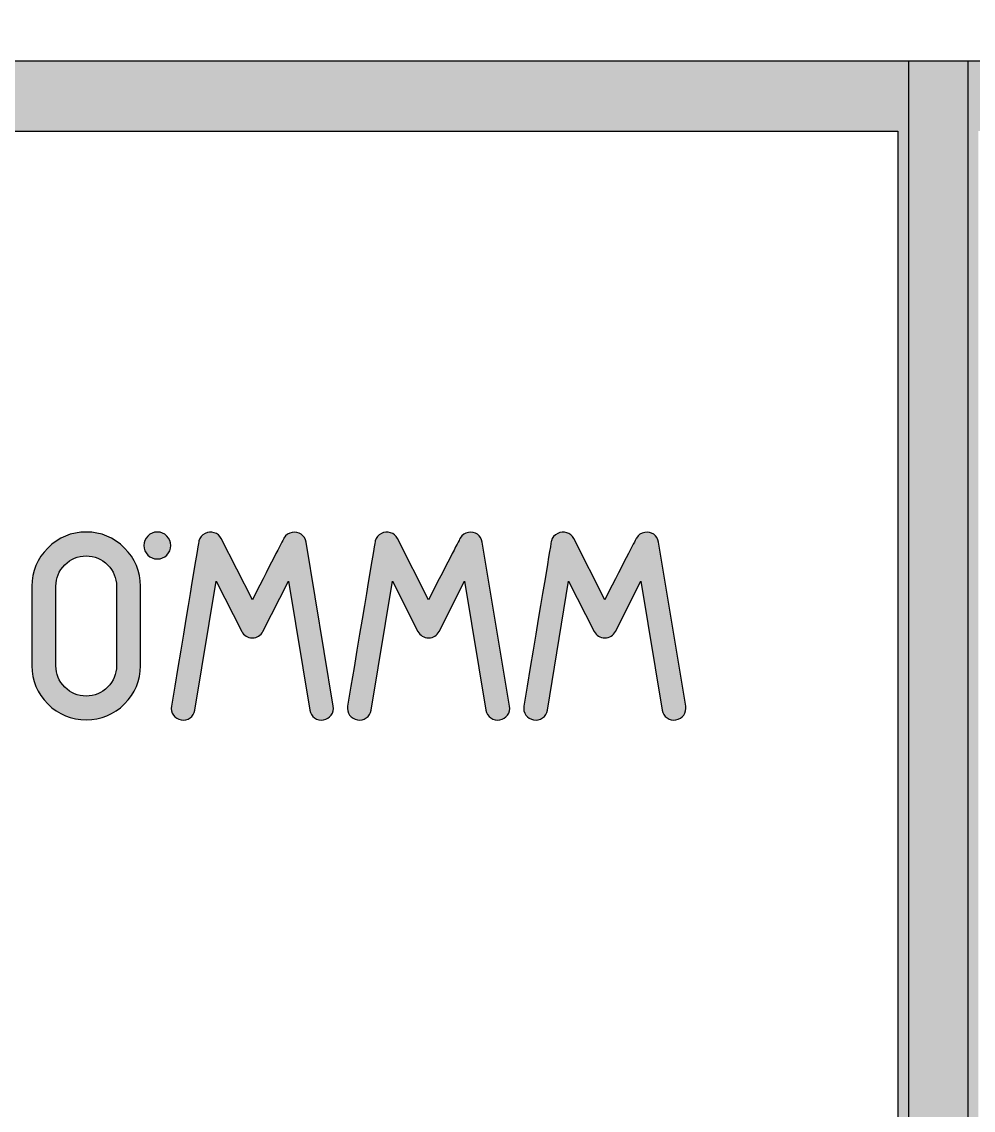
# Model space of a CAD drawing. Extents: x 3 to 98, y -255 to -10.
# Drawn here: x 58.62 to 68.43, y -160.89 to -149.65 of the extents above; entities that cross this region are included whole.
import ezdxf

# ---------------------------------------------------------------- set-up
doc = ezdxf.new("R2010")
doc.units = 0
doc.header["$MEASUREMENT"] = 0
doc.layers.add('LAYER_1', color=7, linetype='CONTINUOUS')

# ---------------------------------------------------------------- blocks, each defined once
blk = doc.blocks.new('BLOCK_2')
at = {"layer": 'LAYER_1'}
h = blk.add_hatch(color=250, dxfattribs=at)
h.dxf.hatch_style = 2
h.paths.add_polyline_path([(68.381, -172.841), (68.381, -150.057), (9.538, -150.057), (9.538, -172.841)])
h.paths.add_polyline_path([(10.261, -150.78), (67.657, -150.78), (67.657, -172.117), (10.261, -172.117)])
for points in [[(68.381, -172.841), (68.381, -150.057), (9.538, -150.057), (9.538, -172.841), (68.381, -172.841)], [(10.261, -150.78), (67.657, -150.78), (67.657, -172.117), (10.261, -172.117), (10.261, -150.78)]]:
    blk.add_lwpolyline(points, dxfattribs=at)

msp = doc.modelspace()

# ---------------------------------------------------------------- hatches: boundary and pattern name
at = {"layer": 'LAYER_1'}
h = msp.add_hatch(color=250, dxfattribs=at)
h.dxf.hatch_style = 2
h.paths.add_polyline_path([(90.549, -172.841), (90.549, -150.057), (67.765, -150.057), (67.765, -172.841)])
h.paths.add_polyline_path([(68.488, -150.78), (89.825, -150.78), (89.825, -172.117), (68.488, -172.117)])
h = msp.add_hatch(color=250, dxfattribs=at)
h.dxf.hatch_style = 2
edge = h.paths.add_edge_path()
edge.add_spline(control_points=[(59.675, -155.086), (59.784, -155.194), (59.839, -155.326), (59.839, -155.481), (59.839, -155.481), (59.839, -156.302), (59.839, -156.302), (59.839, -156.455), (59.784, -156.587), (59.675, -156.696), (59.566, -156.805), (59.434, -156.86), (59.28, -156.86), (59.125, -156.86), (58.994, -156.805), (58.885, -156.696), (58.775, -156.587), (58.72, -156.455), (58.72, -156.302), (58.72, -156.302), (58.72, -155.481), (58.72, -155.481), (58.72, -155.326), (58.775, -155.194), (58.885, -155.086), (58.994, -154.976), (59.125, -154.921), (59.28, -154.921), (59.434, -154.921), (59.566, -154.976), (59.675, -155.086)], knot_values=[0, 0, 0, 0, 1, 1, 1, 2, 2, 2, 3, 3, 3, 4, 4, 4, 5, 5, 5, 6, 6, 6, 7, 7, 7, 8, 8, 8, 9, 9, 9, 10, 10, 10, 10], degree=3, periodic=1)
edge = h.paths.add_edge_path()
edge.add_spline(control_points=[(59.501, -156.523), (59.562, -156.461), (59.593, -156.388), (59.593, -156.302), (59.593, -156.302), (59.593, -155.481), (59.593, -155.481), (59.593, -155.395), (59.562, -155.321), (59.501, -155.259), (59.44, -155.198), (59.367, -155.167), (59.28, -155.167), (59.194, -155.167), (59.12, -155.198), (59.059, -155.259), (58.997, -155.321), (58.967, -155.395), (58.967, -155.481), (58.967, -155.481), (58.967, -156.302), (58.967, -156.302), (58.967, -156.388), (58.997, -156.461), (59.059, -156.523), (59.12, -156.583), (59.194, -156.614), (59.28, -156.614), (59.367, -156.614), (59.44, -156.583), (59.501, -156.523)], knot_values=[0, 0, 0, 0, 1, 1, 1, 2, 2, 2, 3, 3, 3, 4, 4, 4, 5, 5, 5, 6, 6, 6, 7, 7, 7, 8, 8, 8, 9, 9, 9, 10, 10, 10, 10], degree=3, periodic=1)
h = msp.add_hatch(color=250, dxfattribs=at)
h.dxf.hatch_style = 2
edge = h.paths.add_edge_path()
edge.add_spline(control_points=[(59.917, -154.962), (59.944, -154.935), (59.976, -154.921), (60.014, -154.921), (60.053, -154.921), (60.086, -154.935), (60.113, -154.962), (60.14, -154.989), (60.154, -155.022), (60.154, -155.061), (60.154, -155.098), (60.14, -155.131), (60.113, -155.158), (60.086, -155.185), (60.053, -155.199), (60.014, -155.199), (59.976, -155.199), (59.944, -155.185), (59.917, -155.158), (59.89, -155.131), (59.876, -155.098), (59.876, -155.061), (59.876, -155.022), (59.89, -154.989), (59.917, -154.962)], knot_values=[0, 0, 0, 0, 1, 1, 1, 2, 2, 2, 3, 3, 3, 4, 4, 4, 5, 5, 5, 6, 6, 6, 7, 7, 7, 8, 8, 8, 8], degree=3, periodic=1)
h = msp.add_hatch(color=250, dxfattribs=at)
h.dxf.hatch_style = 2
edge = h.paths.add_edge_path()
edge.add_spline(control_points=[(60.159, -156.719), (60.348, -155.584), (60.442, -155.015), (60.443, -155.012), (60.453, -154.978), (60.474, -154.952), (60.508, -154.936), (60.538, -154.92), (60.569, -154.917), (60.601, -154.928), (60.634, -154.938), (60.658, -154.958), (60.674, -154.988), (60.674, -154.988), (60.995, -155.619), (60.995, -155.619), (61.211, -155.197), (61.319, -154.986), (61.321, -154.983), (61.341, -154.95), (61.37, -154.93), (61.407, -154.924), (61.44, -154.918), (61.471, -154.924), (61.499, -154.944), (61.526, -154.964), (61.543, -154.99), (61.549, -155.024), (61.549, -155.024), (61.83, -156.719), (61.83, -156.719), (61.836, -156.752), (61.829, -156.783), (61.809, -156.811), (61.789, -156.838), (61.762, -156.855), (61.729, -156.861), (61.696, -156.866), (61.665, -156.859), (61.637, -156.84), (61.61, -156.821), (61.593, -156.794), (61.587, -156.76), (61.587, -156.76), (61.367, -155.429), (61.367, -155.429), (61.367, -155.429), (61.104, -155.946), (61.104, -155.946), (61.081, -155.991), (61.045, -156.014), (60.995, -156.014), (60.945, -156.014), (60.908, -155.991), (60.885, -155.946), (60.885, -155.946), (60.621, -155.429), (60.621, -155.429), (60.621, -155.429), (60.402, -156.76), (60.402, -156.76), (60.396, -156.794), (60.38, -156.821), (60.353, -156.84), (60.324, -156.859), (60.294, -156.866), (60.26, -156.861), (60.227, -156.855), (60.2, -156.838), (60.18, -156.811), (60.161, -156.783), (60.154, -156.752), (60.159, -156.719)], knot_values=[0, 0, 0, 0, 1, 1, 1, 2, 2, 2, 3, 3, 3, 4, 4, 4, 5, 5, 5, 6, 6, 6, 7, 7, 7, 8, 8, 8, 9, 9, 9, 10, 10, 10, 11, 11, 11, 12, 12, 12, 13, 13, 13, 14, 14, 14, 15, 15, 15, 16, 16, 16, 17, 17, 17, 18, 18, 18, 19, 19, 19, 20, 20, 20, 21, 21, 21, 22, 22, 22, 23, 23, 23, 24, 24, 24, 24], degree=3, periodic=1)
h = msp.add_hatch(color=250, dxfattribs=at)
h.dxf.hatch_style = 2
edge = h.paths.add_edge_path()
edge.add_spline(control_points=[(61.978, -156.719), (62.167, -155.584), (62.261, -155.015), (62.262, -155.012), (62.272, -154.978), (62.293, -154.952), (62.327, -154.936), (62.357, -154.92), (62.388, -154.917), (62.42, -154.928), (62.453, -154.938), (62.477, -154.958), (62.492, -154.988), (62.492, -154.988), (62.814, -155.619), (62.814, -155.619), (63.03, -155.197), (63.138, -154.986), (63.14, -154.983), (63.16, -154.95), (63.189, -154.93), (63.226, -154.924), (63.259, -154.918), (63.29, -154.924), (63.318, -154.944), (63.345, -154.964), (63.362, -154.99), (63.368, -155.024), (63.368, -155.024), (63.649, -156.719), (63.649, -156.719), (63.655, -156.752), (63.648, -156.783), (63.628, -156.811), (63.608, -156.838), (63.581, -156.855), (63.548, -156.861), (63.515, -156.866), (63.484, -156.859), (63.456, -156.84), (63.429, -156.821), (63.412, -156.794), (63.406, -156.76), (63.406, -156.76), (63.186, -155.429), (63.186, -155.429), (63.186, -155.429), (62.923, -155.946), (62.923, -155.946), (62.9, -155.991), (62.864, -156.014), (62.814, -156.014), (62.764, -156.014), (62.727, -155.991), (62.704, -155.946), (62.704, -155.946), (62.44, -155.429), (62.44, -155.429), (62.44, -155.429), (62.221, -156.76), (62.221, -156.76), (62.215, -156.794), (62.199, -156.821), (62.171, -156.84), (62.143, -156.859), (62.113, -156.866), (62.079, -156.861), (62.046, -156.855), (62.019, -156.838), (61.999, -156.811), (61.98, -156.783), (61.973, -156.752), (61.978, -156.719)], knot_values=[0, 0, 0, 0, 1, 1, 1, 2, 2, 2, 3, 3, 3, 4, 4, 4, 5, 5, 5, 6, 6, 6, 7, 7, 7, 8, 8, 8, 9, 9, 9, 10, 10, 10, 11, 11, 11, 12, 12, 12, 13, 13, 13, 14, 14, 14, 15, 15, 15, 16, 16, 16, 17, 17, 17, 18, 18, 18, 19, 19, 19, 20, 20, 20, 21, 21, 21, 22, 22, 22, 23, 23, 23, 24, 24, 24, 24], degree=3, periodic=1)
h = msp.add_hatch(color=250, dxfattribs=at)
h.dxf.hatch_style = 2
edge = h.paths.add_edge_path()
edge.add_spline(control_points=[(63.797, -156.719), (63.985, -155.584), (64.08, -155.015), (64.081, -155.012), (64.091, -154.978), (64.112, -154.952), (64.146, -154.936), (64.175, -154.92), (64.207, -154.917), (64.239, -154.928), (64.271, -154.938), (64.296, -154.958), (64.311, -154.988), (64.311, -154.988), (64.632, -155.619), (64.632, -155.619), (64.848, -155.197), (64.957, -154.986), (64.959, -154.983), (64.979, -154.95), (65.008, -154.93), (65.044, -154.924), (65.078, -154.918), (65.108, -154.924), (65.137, -154.944), (65.164, -154.964), (65.18, -154.99), (65.186, -155.024), (65.186, -155.024), (65.468, -156.719), (65.468, -156.719), (65.473, -156.752), (65.466, -156.783), (65.447, -156.811), (65.427, -156.838), (65.4, -156.855), (65.367, -156.861), (65.333, -156.866), (65.303, -156.859), (65.275, -156.84), (65.247, -156.821), (65.231, -156.794), (65.225, -156.76), (65.225, -156.76), (65.005, -155.429), (65.005, -155.429), (65.005, -155.429), (64.742, -155.946), (64.742, -155.946), (64.719, -155.991), (64.682, -156.014), (64.632, -156.014), (64.582, -156.014), (64.546, -155.991), (64.523, -155.946), (64.523, -155.946), (64.259, -155.429), (64.259, -155.429), (64.259, -155.429), (64.04, -156.76), (64.04, -156.76), (64.034, -156.794), (64.017, -156.821), (63.99, -156.84), (63.962, -156.859), (63.931, -156.866), (63.898, -156.861), (63.865, -156.855), (63.838, -156.838), (63.818, -156.811), (63.798, -156.783), (63.791, -156.752), (63.797, -156.719)], knot_values=[0, 0, 0, 0, 1, 1, 1, 2, 2, 2, 3, 3, 3, 4, 4, 4, 5, 5, 5, 6, 6, 6, 7, 7, 7, 8, 8, 8, 9, 9, 9, 10, 10, 10, 11, 11, 11, 12, 12, 12, 13, 13, 13, 14, 14, 14, 15, 15, 15, 16, 16, 16, 17, 17, 17, 18, 18, 18, 19, 19, 19, 20, 20, 20, 21, 21, 21, 22, 22, 22, 23, 23, 23, 24, 24, 24, 24], degree=3, periodic=1)

# ---------------------------------------------------------------- linework, layer by layer
msp.add_lwpolyline([(90.549, -172.841), (90.549, -150.057), (67.765, -150.057), (67.765, -172.841), (90.549, -172.841)], dxfattribs=at)
at = {"layer": 'LAYER_1', "color": 250}
msp.add_open_spline([(93.89, -10.01), (93.89, -10.01), (78.542, -10.01), (78.542, -10.01), (78.542, -10.01), (78.542, -10.716), (78.542, -10.716), (78.542, -12.859), (76.804, -14.596), (74.661, -14.596), (74.661, -14.596), (25.879, -14.596), (25.879, -14.596), (23.736, -14.596), (21.999, -12.859), (21.999, -10.716), (21.999, -10.716), (21.999, -10.01), (21.999, -10.01), (21.999, -10.01), (6.651, -10.01), (6.651, -10.01), (4.508, -10.01), (2.77, -11.748), (2.77, -13.891), (2.77, -13.891), (2.77, -22.609), (2.77, -22.609), (2.77, -22.609), (2.77, -25.978), (2.77, -25.978), (2.77, -25.978), (2.77, -124.869), (2.77, -124.869), (2.77, -124.869), (2.77, -124.889), (2.77, -124.889), (2.77, -124.889), (2.77, -147.869), (2.77, -147.869), (2.77, -147.869), (2.77, -237.326), (2.77, -237.326), (2.77, -237.326), (2.77, -255.411), (2.77, -255.411), (2.77, -255.411), (97.77, -255.411), (97.77, -255.411), (97.77, -255.411), (97.77, -237.326), (97.77, -237.326), (97.77, -237.326), (97.77, -147.869), (97.77, -147.869), (97.77, -147.869), (97.77, -124.889), (97.77, -124.889), (97.77, -124.889), (97.77, -124.869), (97.77, -124.869), (97.77, -124.869), (97.77, -113.631), (97.77, -113.631), (97.77, -113.631), (97.77, -100.913), (97.77, -100.913), (97.77, -98.834), (96.134, -97.142), (94.081, -97.042), (94.017, -97.038), (93.954, -97.032), (93.89, -97.032), (93.89, -97.032), (81.171, -97.032), (81.171, -97.032), (81.107, -97.032), (81.044, -97.038), (80.98, -97.042), (80.98, -97.042), (17.229, -97.042), (17.229, -97.042), (13.138, -97.042), (9.821, -93.725), (9.821, -89.633), (9.821, -89.633), (9.821, -60.323), (9.821, -60.323), (9.821, -56.231), (13.138, -52.914), (17.229, -52.914), (17.229, -52.914), (80.782, -52.914), (80.782, -52.914), (80.91, -52.927), (81.04, -52.934), (81.171, -52.934), (81.171, -52.934), (93.89, -52.934), (93.89, -52.934), (94.021, -52.934), (94.15, -52.927), (94.278, -52.914), (96.239, -52.719), (97.77, -51.065), (97.77, -49.053), (97.77, -49.053), (97.77, -36.335), (97.77, -36.335), (97.77, -36.335), (97.77, -25.978), (97.77, -25.978), (97.77, -25.978), (97.77, -22.609), (97.77, -22.609), (97.77, -22.609), (97.77, -13.891), (97.77, -13.891), (97.77, -11.748), (96.033, -10.01), (93.89, -10.01)], degree=3, knots=[0, 0, 0, 0, 1, 1, 1, 2, 2, 2, 3, 3, 3, 4, 4, 4, 5, 5, 5, 6, 6, 6, 7, 7, 7, 8, 8, 8, 9, 9, 9, 10, 10, 10, 11, 11, 11, 12, 12, 12, 13, 13, 13, 14, 14, 14, 15, 15, 15, 16, 16, 16, 17, 17, 17, 18, 18, 18, 19, 19, 19, 20, 20, 20, 21, 21, 21, 22, 22, 22, 23, 23, 23, 24, 24, 24, 25, 25, 25, 26, 26, 26, 27, 27, 27, 28, 28, 28, 29, 29, 29, 30, 30, 30, 31, 31, 31, 32, 32, 32, 33, 33, 33, 34, 34, 34, 35, 35, 35, 36, 36, 36, 37, 37, 37, 38, 38, 38, 39, 39, 39, 40, 40, 40, 40], dxfattribs=at)
at = {"layer": 'LAYER_1'}
for points, knots in [([(59.675, -155.086), (59.784, -155.194), (59.839, -155.326), (59.839, -155.481), (59.839, -155.481), (59.839, -156.302), (59.839, -156.302), (59.839, -156.455), (59.784, -156.587), (59.675, -156.696), (59.566, -156.805), (59.434, -156.86), (59.28, -156.86), (59.125, -156.86), (58.994, -156.805), (58.885, -156.696), (58.775, -156.587), (58.72, -156.455), (58.72, -156.302), (58.72, -156.302), (58.72, -155.481), (58.72, -155.481), (58.72, -155.326), (58.775, -155.194), (58.885, -155.086), (58.994, -154.976), (59.125, -154.921), (59.28, -154.921), (59.434, -154.921), (59.566, -154.976), (59.675, -155.086)], [0, 0, 0, 0, 1, 1, 1, 2, 2, 2, 3, 3, 3, 4, 4, 4, 5, 5, 5, 6, 6, 6, 7, 7, 7, 8, 8, 8, 9, 9, 9, 10, 10, 10, 10]), ([(59.917, -154.962), (59.944, -154.935), (59.976, -154.921), (60.014, -154.921), (60.053, -154.921), (60.086, -154.935), (60.113, -154.962), (60.14, -154.989), (60.154, -155.022), (60.154, -155.061), (60.154, -155.098), (60.14, -155.131), (60.113, -155.158), (60.086, -155.185), (60.053, -155.199), (60.014, -155.199), (59.976, -155.199), (59.944, -155.185), (59.917, -155.158), (59.89, -155.131), (59.876, -155.098), (59.876, -155.061), (59.876, -155.022), (59.89, -154.989), (59.917, -154.962)], [0, 0, 0, 0, 1, 1, 1, 2, 2, 2, 3, 3, 3, 4, 4, 4, 5, 5, 5, 6, 6, 6, 7, 7, 7, 8, 8, 8, 8]), ([(60.159, -156.719), (60.348, -155.584), (60.442, -155.015), (60.443, -155.012), (60.453, -154.978), (60.474, -154.952), (60.508, -154.936), (60.538, -154.92), (60.569, -154.917), (60.601, -154.928), (60.634, -154.938), (60.658, -154.958), (60.674, -154.988), (60.674, -154.988), (60.995, -155.619), (60.995, -155.619), (61.211, -155.197), (61.319, -154.986), (61.321, -154.983), (61.341, -154.95), (61.37, -154.93), (61.407, -154.924), (61.44, -154.918), (61.471, -154.924), (61.499, -154.944), (61.526, -154.964), (61.543, -154.99), (61.549, -155.024), (61.549, -155.024), (61.83, -156.719), (61.83, -156.719), (61.836, -156.752), (61.829, -156.783), (61.809, -156.811), (61.789, -156.838), (61.762, -156.855), (61.729, -156.861), (61.696, -156.866), (61.665, -156.859), (61.637, -156.84), (61.61, -156.821), (61.593, -156.794), (61.587, -156.76), (61.587, -156.76), (61.367, -155.429), (61.367, -155.429), (61.367, -155.429), (61.104, -155.946), (61.104, -155.946), (61.081, -155.991), (61.045, -156.014), (60.995, -156.014), (60.945, -156.014), (60.908, -155.991), (60.885, -155.946), (60.885, -155.946), (60.621, -155.429), (60.621, -155.429), (60.621, -155.429), (60.402, -156.76), (60.402, -156.76), (60.396, -156.794), (60.38, -156.821), (60.353, -156.84), (60.324, -156.859), (60.294, -156.866), (60.26, -156.861), (60.227, -156.855), (60.2, -156.838), (60.18, -156.811), (60.161, -156.783), (60.154, -156.752), (60.159, -156.719)], [0, 0, 0, 0, 1, 1, 1, 2, 2, 2, 3, 3, 3, 4, 4, 4, 5, 5, 5, 6, 6, 6, 7, 7, 7, 8, 8, 8, 9, 9, 9, 10, 10, 10, 11, 11, 11, 12, 12, 12, 13, 13, 13, 14, 14, 14, 15, 15, 15, 16, 16, 16, 17, 17, 17, 18, 18, 18, 19, 19, 19, 20, 20, 20, 21, 21, 21, 22, 22, 22, 23, 23, 23, 24, 24, 24, 24]), ([(61.978, -156.719), (62.167, -155.584), (62.261, -155.015), (62.262, -155.012), (62.272, -154.978), (62.293, -154.952), (62.327, -154.936), (62.357, -154.92), (62.388, -154.917), (62.42, -154.928), (62.453, -154.938), (62.477, -154.958), (62.492, -154.988), (62.492, -154.988), (62.814, -155.619), (62.814, -155.619), (63.03, -155.197), (63.138, -154.986), (63.14, -154.983), (63.16, -154.95), (63.189, -154.93), (63.226, -154.924), (63.259, -154.918), (63.29, -154.924), (63.318, -154.944), (63.345, -154.964), (63.362, -154.99), (63.368, -155.024), (63.368, -155.024), (63.649, -156.719), (63.649, -156.719), (63.655, -156.752), (63.648, -156.783), (63.628, -156.811), (63.608, -156.838), (63.581, -156.855), (63.548, -156.861), (63.515, -156.866), (63.484, -156.859), (63.456, -156.84), (63.429, -156.821), (63.412, -156.794), (63.406, -156.76), (63.406, -156.76), (63.186, -155.429), (63.186, -155.429), (63.186, -155.429), (62.923, -155.946), (62.923, -155.946), (62.9, -155.991), (62.864, -156.014), (62.814, -156.014), (62.764, -156.014), (62.727, -155.991), (62.704, -155.946), (62.704, -155.946), (62.44, -155.429), (62.44, -155.429), (62.44, -155.429), (62.221, -156.76), (62.221, -156.76), (62.215, -156.794), (62.199, -156.821), (62.171, -156.84), (62.143, -156.859), (62.113, -156.866), (62.079, -156.861), (62.046, -156.855), (62.019, -156.838), (61.999, -156.811), (61.98, -156.783), (61.973, -156.752), (61.978, -156.719)], [0, 0, 0, 0, 1, 1, 1, 2, 2, 2, 3, 3, 3, 4, 4, 4, 5, 5, 5, 6, 6, 6, 7, 7, 7, 8, 8, 8, 9, 9, 9, 10, 10, 10, 11, 11, 11, 12, 12, 12, 13, 13, 13, 14, 14, 14, 15, 15, 15, 16, 16, 16, 17, 17, 17, 18, 18, 18, 19, 19, 19, 20, 20, 20, 21, 21, 21, 22, 22, 22, 23, 23, 23, 24, 24, 24, 24]), ([(63.797, -156.719), (63.985, -155.584), (64.08, -155.015), (64.081, -155.012), (64.091, -154.978), (64.112, -154.952), (64.146, -154.936), (64.175, -154.92), (64.207, -154.917), (64.239, -154.928), (64.271, -154.938), (64.296, -154.958), (64.311, -154.988), (64.311, -154.988), (64.632, -155.619), (64.632, -155.619), (64.848, -155.197), (64.957, -154.986), (64.959, -154.983), (64.979, -154.95), (65.008, -154.93), (65.044, -154.924), (65.078, -154.918), (65.108, -154.924), (65.137, -154.944), (65.164, -154.964), (65.18, -154.99), (65.186, -155.024), (65.186, -155.024), (65.468, -156.719), (65.468, -156.719), (65.473, -156.752), (65.466, -156.783), (65.447, -156.811), (65.427, -156.838), (65.4, -156.855), (65.367, -156.861), (65.333, -156.866), (65.303, -156.859), (65.275, -156.84), (65.247, -156.821), (65.231, -156.794), (65.225, -156.76), (65.225, -156.76), (65.005, -155.429), (65.005, -155.429), (65.005, -155.429), (64.742, -155.946), (64.742, -155.946), (64.719, -155.991), (64.682, -156.014), (64.632, -156.014), (64.582, -156.014), (64.546, -155.991), (64.523, -155.946), (64.523, -155.946), (64.259, -155.429), (64.259, -155.429), (64.259, -155.429), (64.04, -156.76), (64.04, -156.76), (64.034, -156.794), (64.017, -156.821), (63.99, -156.84), (63.962, -156.859), (63.931, -156.866), (63.898, -156.861), (63.865, -156.855), (63.838, -156.838), (63.818, -156.811), (63.798, -156.783), (63.791, -156.752), (63.797, -156.719)], [0, 0, 0, 0, 1, 1, 1, 2, 2, 2, 3, 3, 3, 4, 4, 4, 5, 5, 5, 6, 6, 6, 7, 7, 7, 8, 8, 8, 9, 9, 9, 10, 10, 10, 11, 11, 11, 12, 12, 12, 13, 13, 13, 14, 14, 14, 15, 15, 15, 16, 16, 16, 17, 17, 17, 18, 18, 18, 19, 19, 19, 20, 20, 20, 21, 21, 21, 22, 22, 22, 23, 23, 23, 24, 24, 24, 24]), ([(59.501, -156.523), (59.562, -156.461), (59.593, -156.388), (59.593, -156.302), (59.593, -156.302), (59.593, -155.481), (59.593, -155.481), (59.593, -155.395), (59.562, -155.321), (59.501, -155.259), (59.44, -155.198), (59.367, -155.167), (59.28, -155.167), (59.194, -155.167), (59.12, -155.198), (59.059, -155.259), (58.997, -155.321), (58.967, -155.395), (58.967, -155.481), (58.967, -155.481), (58.967, -156.302), (58.967, -156.302), (58.967, -156.388), (58.997, -156.461), (59.059, -156.523), (59.12, -156.583), (59.194, -156.614), (59.28, -156.614), (59.367, -156.614), (59.44, -156.583), (59.501, -156.523)], [0, 0, 0, 0, 1, 1, 1, 2, 2, 2, 3, 3, 3, 4, 4, 4, 5, 5, 5, 6, 6, 6, 7, 7, 7, 8, 8, 8, 9, 9, 9, 10, 10, 10, 10])]:
    msp.add_open_spline(points, degree=3, knots=knots, dxfattribs=at)

# ---------------------------------------------------------------- block references
msp.add_blockref('BLOCK_2', (0, 0), dxfattribs=at)

doc.saveas('drawing.dxf')
